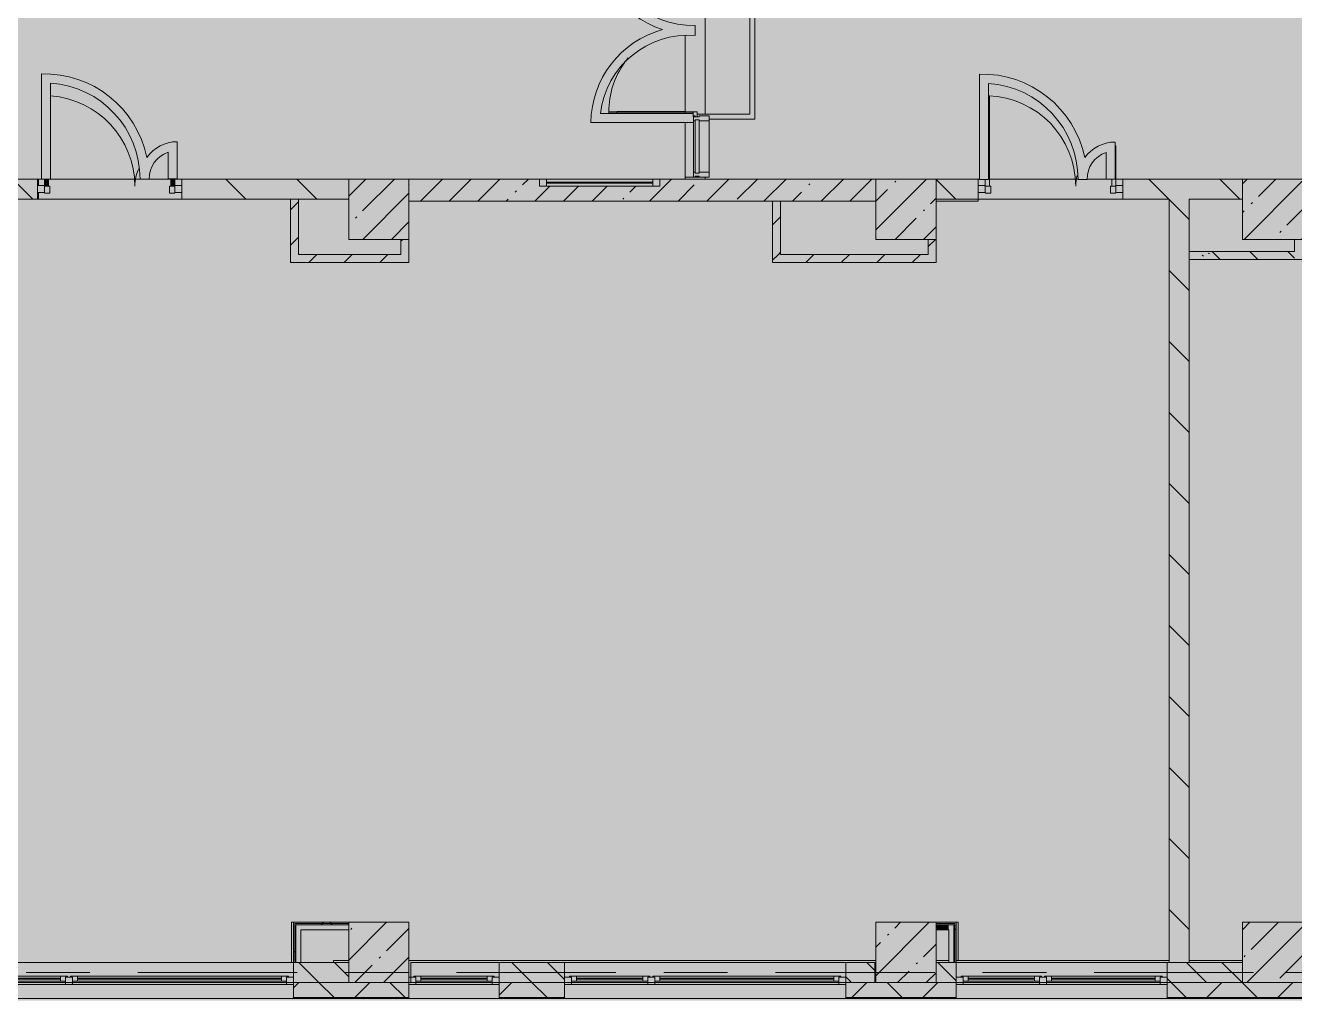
# Model space of a CAD drawing. Header units: millimetres. Extents: x -3129 to 197107, y -8553 to 29000.
# Drawn here: x 83538 to 96177, y -280 to 9430 of the extents above; entities that cross this region are included whole.
import ezdxf

# ---------------------------------------------------------------- set-up
doc = ezdxf.new("R2010")
doc.units = ezdxf.units.MM
doc.linetypes.add('Осевая', pattern=[3175, 635, -476.25, 1587.5, -476.25])
doc.layers.add('A-DETL-GENF-6', color=7, linetype='Continuous', lineweight=9, true_color=0xc0c0c0, transparency=0.4)
for name, color, linetype, lineweight, true_color in [('A-DETL-GENF-7', 7, 'Continuous', 5, 0xe2e2e2), ('A-DETL-GENF-9', 7, 'Continuous', 5, 0xb7b7b7), ('A-DOOR-4', 7, 'Continuous', 5, 0xe2e2e2), ('A-DOOR-5', 7, 'Continuous', 5, 0xb7b7b7), ('A-FLOR-2', 7, 'Continuous', 5, 0xb7b7b7), ('A-GLAZ-2', 7, 'Continuous', 5, 0x737373), ('A-GLAZ-CURT-1', 7, 'Continuous', 5, 0x737373), ('A-GLAZ-CWMG-2', 7, 'Continuous', 5, 0x737373), ('A-WALL-7', 7, 'Continuous', 9, 0x737373), ('A-WALL-8', 7, 'Continuous', 5, 0x737373), ('I-WALL-4', 7, 'Continuous', 5, 0xe7e7e7), ('I-WALL-5', 7, 'Continuous', 9, 0xe7e7e7), ('I-WALL-7', 7, 'Continuous', 5, 0x737373), ('I-WALL-8', 7, 'Continuous', 5, 0x787878), ('S-COLS-1', 7, 'Continuous', 5, 0x737373)]:
    doc.layers.add(name, color=color, linetype=linetype, lineweight=lineweight, true_color=true_color)
for name, color, linetype, lineweight in [('A-WALL-6', 7, 'Continuous', 5), ('I-WALL-6', 7, 'Continuous', 5), ('S-COLS-2', 7, 'Continuous', 5), ('Оси', 7, 'Continuous', 9), ('Оси-2', 7, 'Осевая', 9)]:
    doc.layers.add(name, color=color, linetype=linetype, lineweight=lineweight)
pattern_1 = [(135, (70097.43, 0), (-353.553, -353.553), [])]
pattern_2 = [(45, (70097.43, 0), (-176.7767, 176.7767), [])]
pattern_3 = [(135, (70097.43, 0), (-176.7767, -176.7767), [])]
pattern_4 = [(45, (70097.43, 0), (-285.123, 285.123), []), (45, (70382.56, 0), (-285.123, 285.123), [504.031, -100.806, 16.764, -84.042])]
pattern_5 = [(45, (70097.4, 0), (-530.33, 530.33), []), (135, (70097.4, 0), (-530.33, -530.33), [])]

# ---------------------------------------------------------------- blocks, each defined once
blk = doc.blocks.new('BSC_Колонна _Прямоугольная - 600х600-V88-2_1_1_птичка')
at = {"layer": 'S-COLS-2'}
h = blk.add_hatch(dxfattribs=at)
h.set_pattern_fill('FP_111', color=256, style=0, pattern_type=2)
h.set_pattern_definition([(45, (-25860, -200), (-285.123, 285.123), []), (45, (-25574.88, -200), (-285.123, 285.123), [504.031, -100.806, 16.764, -84.042])])
h.paths.add_polyline_path([(-105, -300), (300, -300), (300, 300), (-300, 300), (-300, -300)])
at = {"layer": 'S-COLS-1'}
for p, q in [((300, 300), (-300, 300)), ((-300, 300), (-300, -300)), ((300, -300), (300, 300)), ((-300, -300), (300, -300))]:
    blk.add_line(p, q, dxfattribs=at)
blk = doc.blocks.new('BSC_Колонна _Прямоугольная - 600х600-V101-2_1_1_птичка')
at = {"layer": 'S-COLS-2'}
h = blk.add_hatch(dxfattribs=at)
h.set_pattern_fill('FP_128', color=256, style=0, pattern_type=2)
h.set_pattern_definition([(45, (-25860, -7600), (-285.123, 285.123), []), (45, (-25574.88, -7600), (-285.123, 285.123), [504.031, -100.806, 16.764, -84.042])])
h.paths.add_polyline_path([(-300, -300), (300, -300), (300, 300), (-300, 300), (-300, 150)])
at = {"layer": 'S-COLS-1'}
for p, q in [((300, 300), (-300, 300)), ((-300, 300), (-300, -300)), ((300, -300), (300, 300)), ((-300, -300), (300, -300))]:
    blk.add_line(p, q, dxfattribs=at)
blk = doc.blocks.new('120_Окно_СКБ_2Ст - 120_Окно_СКБ_2Ст 2800х2500_створка_-22445922-2_1_1_птичка')
at = {"layer": 'A-GLAZ-2'}
for p, q in [((-1400, -127), (-1400, -57)), ((-1400, -57), (-1330, -57)), ((1400, -57), (-1400, -57)), ((-1330, -57), (-1330, -127)), ((500, -87), (-1330, -87)), ((-1330, -87), (-1330, -127)), ((-1280, -137), (-1280, -87)), ((-1280, -107), (450, -107)), ((450, -117), (-1280, -117)), ((450, -137), (450, -87)), ((500, -127), (500, -57)), ((500, -57), (570, -57)), ((500, -127), (500, -87)), ((570, -57), (570, -127)), ((1330, -87), (570, -87)), ((570, -87), (570, -127)), ((620, -137), (620, -87)), ((620, -107), (1280, -107)), ((1280, -117), (620, -117)), ((1280, -137), (1280, -87)), ((1330, -127), (1330, -57)), ((1330, -57), (1400, -57)), ((1330, -127), (1330, -87)), ((1400, -57), (1400, -127)), ((-1330, -127), (-1400, -127)), ((-1400, -127), (-1350, -127)), ((-1330, -127), (-1350, -127)), ((-1350, -127), (-1350, -137)), ((-1350, -137), (520, -137)), ((520, -137), (-1350, -137)), ((570, -127), (500, -127)), ((520, -127), (500, -127)), ((520, -127), (550, -127)), ((520, -137), (520, -127)), ((570, -127), (550, -127)), ((550, -127), (550, -137)), ((550, -137), (1350, -137)), ((1350, -137), (550, -137)), ((1400, -127), (1330, -127)), ((1350, -127), (1330, -127)), ((1350, -127), (1400, -127)), ((1350, -137), (1350, -127))]:
    blk.add_line(p, q, dxfattribs=at)
blk = doc.blocks.new('120_Окно_СКБ_2Ст - 120_Окно_СКБ_2Ст 3100х2500 _мал_створка слева_ 2-22446355-2_1_1_птичка')
at = {"layer": 'A-GLAZ-2'}
for p, q in [((-1550, -127), (-1550, -57)), ((-1550, -57), (-1480, -57)), ((1550, -57), (-1550, -57)), ((-1480, -57), (-1480, -127)), ((650, -87), (-1480, -87)), ((-1480, -87), (-1480, -127)), ((-1430, -137), (-1430, -87)), ((-1430, -107), (600, -107)), ((600, -117), (-1430, -117)), ((600, -137), (600, -87)), ((650, -127), (650, -57)), ((650, -57), (720, -57)), ((650, -127), (650, -87)), ((720, -57), (720, -127)), ((1480, -87), (720, -87)), ((720, -87), (720, -127)), ((770, -137), (770, -87)), ((770, -107), (1430, -107)), ((1430, -117), (770, -117)), ((1430, -137), (1430, -87)), ((1480, -127), (1480, -57)), ((1480, -57), (1550, -57)), ((1480, -127), (1480, -87)), ((1550, -57), (1550, -127)), ((-1480, -127), (-1550, -127)), ((-1550, -127), (-1500, -127)), ((-1480, -127), (-1500, -127)), ((-1500, -127), (-1500, -137)), ((-1500, -137), (670, -137)), ((670, -137), (-1500, -137)), ((720, -127), (650, -127)), ((670, -127), (650, -127)), ((670, -127), (700, -127)), ((670, -137), (670, -127)), ((720, -127), (700, -127)), ((700, -127), (700, -137)), ((700, -137), (1500, -137)), ((1500, -137), (700, -137)), ((1550, -127), (1480, -127)), ((1500, -127), (1480, -127)), ((1500, -127), (1550, -127)), ((1500, -137), (1500, -127))]:
    blk.add_line(p, q, dxfattribs=at)
blk = doc.blocks.new('120_Окно_СКБ_1Ст - 120_Окно_СКБ_1Ст 900х2500_h_-V131-2_1_1_птичка')
at = {"layer": 'A-GLAZ-2'}
for p, q in [((-450, -127), (-450, -57)), ((-450, -57), (-380, -57)), ((450, -57), (-450, -57)), ((-380, -57), (-380, -127)), ((380, -87), (-380, -87)), ((-380, -87), (-380, -127)), ((-330, -137), (-330, -87)), ((-330, -107), (330, -107)), ((330, -117), (-330, -117)), ((330, -137), (330, -87)), ((380, -127), (380, -57)), ((380, -57), (450, -57)), ((380, -127), (380, -87)), ((450, -57), (450, -127)), ((-380, -127), (-450, -127)), ((-450, -127), (-400, -127)), ((-380, -127), (-400, -127)), ((-400, -127), (-400, -137)), ((-400, -137), (400, -137)), ((400, -137), (-400, -137)), ((450, -127), (380, -127)), ((400, -127), (380, -127)), ((400, -127), (450, -127)), ((400, -137), (400, -127))]:
    blk.add_line(p, q, dxfattribs=at)
blk = doc.blocks.new('120_Окно_СКБ_2Ст - 120_Окно_СКБ_2Ст 2100х2400 _мал створка справа_-22446225-2_1_1_птичка')
at = {"layer": 'A-GLAZ-2'}
for p, q in [((-1050, -127), (-1050, -57)), ((-1050, -57), (-980, -57)), ((1050, -57), (-1050, -57)), ((-980, -57), (-980, -127)), ((150, -87), (-980, -87)), ((-980, -87), (-980, -127)), ((-930, -137), (-930, -87)), ((-930, -107), (100, -107)), ((100, -117), (-930, -117)), ((100, -137), (100, -87)), ((150, -127), (150, -57)), ((150, -57), (220, -57)), ((150, -127), (150, -87)), ((220, -57), (220, -127)), ((980, -87), (220, -87)), ((220, -87), (220, -127)), ((270, -137), (270, -87)), ((270, -107), (930, -107)), ((930, -117), (270, -117)), ((930, -137), (930, -87)), ((980, -127), (980, -57)), ((980, -57), (1050, -57)), ((980, -127), (980, -87)), ((1050, -57), (1050, -127)), ((-980, -127), (-1050, -127)), ((-1050, -127), (-1000, -127)), ((-980, -127), (-1000, -127)), ((-1000, -127), (-1000, -137)), ((-1000, -137), (170, -137)), ((170, -137), (-1000, -137)), ((220, -127), (150, -127)), ((170, -127), (150, -127)), ((170, -127), (200, -127)), ((170, -137), (170, -127)), ((220, -127), (200, -127)), ((200, -127), (200, -137)), ((200, -137), (1000, -137)), ((1000, -137), (200, -137)), ((1050, -127), (980, -127)), ((1000, -127), (980, -127)), ((1000, -127), (1050, -127)), ((1000, -137), (1000, -127))]:
    blk.add_line(p, q, dxfattribs=at)
blk = doc.blocks.new('BSC_Колонна _Прямоугольная - 600х600-V194-2_1_1_птичка')
at = {"layer": 'S-COLS-2'}
h = blk.add_hatch(dxfattribs=at)
h.set_pattern_fill('FP_208', color=256, style=0, pattern_type=2)
h.set_pattern_definition([(45, (-22210, -7600), (-285.123, 285.123), []), (45, (-21924.88, -7600), (-285.123, 285.123), [504.031, -100.806, 16.764, -84.042])])
h.paths.add_polyline_path([(-300, -300), (300, -300), (300, 300), (-300, 300)])
at = {"layer": 'S-COLS-1'}
for p, q in [((300, 300), (-300, 300)), ((-300, 300), (-300, -300)), ((300, -300), (300, 300)), ((-300, -300), (300, -300))]:
    blk.add_line(p, q, dxfattribs=at)
blk = doc.blocks.new('BSC_Колонна _Прямоугольная - 600х600-V195-2_1_1_птичка')
at = {"layer": 'S-COLS-2'}
h = blk.add_hatch(dxfattribs=at)
h.set_pattern_fill('FP_209', color=256, style=0, pattern_type=2)
h.set_pattern_definition([(45, (-22210, -200), (-285.123, 285.123), []), (45, (-21924.88, -200), (-285.123, 285.123), [504.031, -100.806, 16.764, -84.042])])
h.paths.add_polyline_path([(-165, -300), (300, -300), (300, 300), (-300, 300), (-300, -300)])
at = {"layer": 'S-COLS-1'}
for p, q in [((300, 300), (-300, 300)), ((-300, 300), (-300, -300)), ((300, -300), (300, 300)), ((-300, -300), (300, -300))]:
    blk.add_line(p, q, dxfattribs=at)
blk = doc.blocks.new('BSC_Колонна _Прямоугольная - 600х600-V206-2_1_1_птичка')
at = {"layer": 'S-COLS-2'}
h = blk.add_hatch(dxfattribs=at)
h.set_pattern_fill('FP_219', color=256, style=0, pattern_type=2)
h.set_pattern_definition([(45, (-16960, -7600), (-285.123, 285.123), []), (45, (-16674.88, -7600), (-285.123, 285.123), [504.031, -100.806, 16.764, -84.042])])
h.paths.add_polyline_path([(-300, -300), (300, -300), (300, 300), (-300, 300), (-300, 150)])
at = {"layer": 'S-COLS-1'}
for p, q in [((300, 300), (-300, 300)), ((-300, 300), (-300, -300)), ((300, -300), (300, 300)), ((-300, -300), (300, -300))]:
    blk.add_line(p, q, dxfattribs=at)
blk = doc.blocks.new('Прямоугольный импост - 50 x 70 мм-31927764-2_1_1_птичка')
at = {"layer": 'A-GLAZ-CWMG-2'}
for p, q in [((-70, 35), (0, 35)), ((-70, -35), (-70, 35)), ((0, 35), (0, -35)), ((0, -35), (-70, -35))]:
    blk.add_line(p, q, dxfattribs=at)
blk = doc.blocks.new('Дверь_Витражная_остекление_ - ДВН_ДАО_Главный вход_1200 в свету Д-22 _п_-31928779-2_1_1_птичка')
at = {"layer": 'A-DOOR-4'}
for points in [[(-610, 30), (-610, 100), (-650, 100), (-650, 30)], [(650, 30), (650, 103), (610, 103), (610, 30)]]:
    blk.add_hatch(color=256, dxfattribs=at).paths.add_polyline_path(points)
at = {"layer": 'A-DETL-GENF-9'}
for p, q in [((-650, 100), (-650, 35)), ((-650, 30), (-610, 30)), ((-595, 30), (-650, 30)), ((-610, 30), (-610, 100)), ((-595, -40), (-595, 30)), ((595, -40), (595, 30)), ((595, 30), (650, 30)), ((610, 103), (610, 30)), ((610, 30), (650, 30)), ((650, 35), (650, 103)), ((-650, -40), (-595, -40)), ((650, -40), (595, -40))]:
    blk.add_line(p, q, dxfattribs=at)
at = {"layer": 'A-DOOR-5'}
for p, q in [((-650, 100), (-650, 35)), ((650, 103), (650, 35))]:
    blk.add_line(p, q, dxfattribs=at)
for centre, radius, start, end in [((-650, 30), 900, 360, 86.0972), ((650, 30), 400, 153.3442, 180)]:
    blk.add_arc(centre, radius, start, end, dxfattribs=at)
blk = doc.blocks.new('Прямоугольный импост - 50 x 70 мм-31701779-2_1_1_птичка')
at = {"layer": 'A-GLAZ-CWMG-2'}
for p, q in [((0, 35), (-70, 35)), ((-70, 35), (-70, -35)), ((0, -35), (0, 35)), ((-70, -35), (0, -35))]:
    blk.add_line(p, q, dxfattribs=at)
blk = doc.blocks.new('Дверь_Витражная_остекление_ - ДВН_ДАО_Главный вход_1200 в свету Д-22 _п_-V234-2_1_1_птичка')
at = {"layer": 'A-DOOR-4'}
for points in [[(-619, 30), (-610, 30), (-610, 930), (-619, 930), (-619, 97), (-650, 97), (-650, 30)], [(642, 30), (650, 35), (650, 430), (642, 430), (642, 100), (610, 100), (610, 30)]]:
    blk.add_hatch(color=256, dxfattribs=at).paths.add_polyline_path(points)
at = {"layer": 'A-DETL-GENF-9'}
for p, q in [((-610, 930), (-619, 930)), ((-610, 30), (-610, 930)), ((650, 430), (642, 430)), ((650, 35), (650, 430)), ((-650, 97), (-650, 35)), ((-650, 30), (-610, 30)), ((-595, 30), (-650, 30)), ((-595, -40), (-595, 30)), ((595, -40), (595, 30)), ((595, 30), (650, 30)), ((610, 100), (610, 30)), ((610, 30), (650, 30)), ((-650, -40), (-595, -40)), ((650, -40), (595, -40))]:
    blk.add_line(p, q, dxfattribs=at)
at = {"layer": 'A-DOOR-5'}
for p, q in [((650, 430), (650, 35)), ((-650, 97), (-650, 35))]:
    blk.add_line(p, q, dxfattribs=at)
for centre, radius, start, end in [((-650, 30), 900, 360, 87.9985), ((650, 30), 400, 90, 91.1759), ((650, 30), 400, 164.4599, 180)]:
    blk.add_arc(centre, radius, start, end, dxfattribs=at)
blk = doc.blocks.new('Прямоугольный импост - Импост структурный с накладкой - 160мм Темный-30756008-2_1_1_птичка')
at = {"layer": 'A-GLAZ-CWMG-2'}
for p, q in [((-50, 0), (-50, 17)), ((-50, 17), (0, 17)), ((-40, 0), (-50, 0)), ((-40, -40), (-40, 0)), ((0, 0), (-10, 0)), ((-10, 0), (-10, -40)), ((0, 17), (0, 0)), ((-50, -140), (-50, -40)), ((-50, -40), (-40, -40)), ((-10, -40), (0, -40)), ((0, -40), (0, -140)), ((0, -140), (-50, -140))]:
    blk.add_line(p, q, dxfattribs=at)
blk = doc.blocks.new('Системная панель - Стекло - 40мм-32387061-2_1_1_птичка')
at = {"layer": 'A-GLAZ-CURT-1'}
for p, q in [((265, 40), (-265, 40)), ((-265, 40), (-265, 0)), ((-265, 0), (265, 0)), ((265, 0), (265, 40))]:
    blk.add_line(p, q, dxfattribs=at)
blk = doc.blocks.new('Прямоугольный импост - Импост структурный с накладкой - 160мм Темный-32387059-2_1_1_птичка')
at = {"layer": 'A-GLAZ-CWMG-2'}
for p, q in [((20093, 7970), (20093, 8480)), ((20250, 7970), (20250, 8480))]:
    blk.add_line(p, q, dxfattribs=at)
blk = doc.blocks.new('Прямоугольный импост - Импост структурный с накладкой - 160мм Темный-30755591-2_1_1_птичка')
at = {"layer": 'A-GLAZ-CWMG-2'}
for p, q in [((-25, 0), (-25, 17)), ((-25, 17), (25, 17)), ((-15, 0), (-25, 0)), ((-15, -40), (-15, 0)), ((25, 0), (15, 0)), ((15, 0), (15, -40)), ((25, 17), (25, 0)), ((-25, -140), (-25, -40)), ((-25, -40), (-15, -40)), ((15, -40), (25, -40)), ((25, -40), (25, -140)), ((25, -140), (-25, -140))]:
    blk.add_line(p, q, dxfattribs=at)
blk = doc.blocks.new('Дверь_Витражная_остекление_ - ВВ-16 остекление-32390142-2_1_1_птичка')
at = {"layer": 'A-DETL-GENF-7'}
for points in [[(-788, -56), (-788, -20), (-833, -20), (-833, -845), (-788, -845)], [(850, -860), (850, -20), (837, -20), (837, -860)]]:
    blk.add_hatch(color=256, dxfattribs=at).paths.add_polyline_path(points)
at = {"layer": 'A-DETL-GENF-9'}
for p, q in [((-788, -20), (-833, -20)), ((-833, -845), (-833, -20)), ((-788, -20), (-833, -20)), ((-833, -20), (-833, -845)), ((-833, -100), (-788, -100)), ((-823, -765), (-823, -100)), ((-788, -845), (-788, -20)), ((-788, -845), (-788, -20)), ((-779, -765), (-779, -100)), ((829, -780), (829, -100)), ((837, -860), (837, -20)), ((837, -20), (837, -860)), ((850, -100), (837, -100)), ((-833, -765), (-788, -765)), ((-833, -845), (-788, -845)), ((-833, -845), (-788, -845)), ((850, -780), (837, -780)), ((850, -860), (837, -860)), ((837, -860), (850, -860))]:
    blk.add_line(p, q, dxfattribs=at)
at = {"layer": 'A-DOOR-5'}
for p, q in [((-883, 20), (-833, 20)), ((-883, -20), (-883, 20)), ((-833, 20), (-833, -20)), ((833, 20), (883, 20)), ((833, -20), (833, 20)), ((883, 20), (883, -20)), ((-833, -20), (-883, -20)), ((-833, -845), (-833, -20)), ((833, -860), (833, -20)), ((883, -20), (833, -20))]:
    blk.add_line(p, q, dxfattribs=at)
for centre, radius, start, end in [((-833, -20), 825, 329.8094, 332.2043), ((-833, -20), 825, 270, 322.6078), ((833, -20), 840, 230.3386, 232.9926), ((833, -20), 840, 234.0758, 270)]:
    blk.add_arc(centre, radius, start, end, dxfattribs=at)
blk = doc.blocks.new('120_Окно_СКБ_1Ст - 120_Окно_СКБ_1Ст 400х1200 EI30-V252-2_1_1_птичка')
at = {"layer": 'A-GLAZ-2'}
for p, q in [((-600, 40), (-600, 110)), ((-600, 110), (-530, 110)), ((600, 110), (-600, 110)), ((-530, 40), (-600, 40)), ((-600, 40), (600, 40)), ((-530, 110), (-530, 40)), ((530, 80), (-530, 80)), ((530, 70), (-530, 70)), ((530, 40), (530, 110)), ((530, 110), (600, 110)), ((600, 40), (530, 40)), ((600, 110), (600, 40))]:
    blk.add_line(p, q, dxfattribs=at)

msp = doc.modelspace()

# ---------------------------------------------------------------- hatches: boundary and pattern name
at = {"layer": 'A-DETL-GENF-6'}
msp.add_hatch(color=256, dxfattribs=at).paths.add_polyline_path([(103272.5, -280), (108857.4, -280), (108857.4, 23777.7), (103957.4, 23777.7), (103957.4, 27350), (73949.4, 27350), (73949.4, 15358), (69829.4, 15358), (69829.4, -280), (102344.9, -280)])
at = {"layer": 'A-WALL-6'}
h = msp.add_hatch(dxfattribs=at)
h.set_pattern_fill('FP_134', color=256, style=0, pattern_type=2)
h.set_pattern_definition(pattern_3)
h.paths.add_polyline_path([(86577.1, -100), (86757.4, -100), (86757.4, 100), (86207.4, 100), (86207.4, -100)])
h.paths.add_polyline_path([(83107.4, -100), (83107.4, 100), (82857.4, 100), (82857.4, -100), (82867, -100)])
h = msp.add_hatch(dxfattribs=at)
h.set_pattern_fill('FP_134', color=256, style=0, pattern_type=2)
h.set_pattern_definition(pattern_3)
h.paths.add_polyline_path([(91707.4, -100), (91997.4, -100), (91997.4, 100), (91707.4, 100)])
h.paths.add_polyline_path([(88907.4, -100), (88907.4, 100), (88257.4, 100), (88257.4, -100), (88432.1, -100)])
h = msp.add_hatch(dxfattribs=at)
h.set_pattern_fill('FP_134', color=256, style=0, pattern_type=2)
h.set_pattern_definition(pattern_3)
h.paths.add_polyline_path([(94907.4, -100), (95657.4, -100), (95657.4, 100), (94907.4, 100)])
h.paths.add_polyline_path([(92607.4, -100), (92807.4, -100), (92807.4, 100), (92607.4, 100)])
h = msp.add_hatch(dxfattribs=at)
h.set_pattern_fill('FP_124', color=256, style=0, pattern_type=2)
h.set_pattern_definition([(45, (70097.43, 0), (-353.5534, 353.5534), []), (135, (70097.43, 0), (-353.5534, -353.5534), [])])
h.paths.add_polyline_path([(105987.4, -250), (105987.4, -100), (104867.4, -100), (104867.4, -250), (105591.3, -250)])
h.paths.add_polyline_path([(108857.4, -250), (108857.4, -100), (108087.4, -100), (108087.4, -250), (108851.3, -250)])
h.paths.add_polyline_path([(100953.7, -250), (101007.4, -250), (101007.4, -100), (99307.2, -100), (99307.2, -250), (100489.9, -250)])
h.paths.add_polyline_path([(103107.4, -250), (103967.4, -250), (103967.4, -100), (103107.4, -100)])
h.paths.add_polyline_path([(96316.1, -250), (96507.2, -250), (96507.2, -100), (94907.4, -100), (94907.4, -250), (95852.3, -250)])
h.paths.add_polyline_path([(88907.4, -250), (88907.4, -100), (88257.4, -100), (88257.4, -250), (88432.1, -250)])
h.paths.add_polyline_path([(91707.4, -250), (92807.4, -250), (92807.4, -100), (91707.4, -100)])
h.paths.add_polyline_path([(87040.9, -250), (87357.4, -250), (87357.4, -100), (86207.4, -100), (86207.4, -250), (86577.1, -250)])
h.paths.add_polyline_path([(82867, -250), (83107.4, -250), (83107.4, -100), (81757.4, -100), (81757.4, -250), (81939.5, -250)])
h.paths.add_polyline_path([(78229.4, -250), (78657.4, -250), (78657.4, -100), (74727.4, -100), (74727.4, -250), (77301.9, -250)])
h.paths.add_polyline_path([(73827.4, -250), (73827.4, -100), (69837.4, -100), (69837.4, -250), (73591.8, -250)])
at = {"layer": 'I-WALL-4'}
for points in [[(86757.4, 425), (86757.4, 475), (86282.4, 475), (86282.4, 425), (86577.1, 425)], [(92732.4, 425), (92732.4, 475), (92607.4, 475), (92607.4, 425)], [(92732.4, 100), (92782.4, 100), (92782.4, 475), (92732.4, 475), (92732.4, 230.5)]]:
    msp.add_hatch(color=256, dxfattribs=at).paths.add_polyline_path(points)
at = {"layer": 'I-WALL-5'}
msp.add_hatch(color=256, dxfattribs=at).paths.add_polyline_path([(86232.4, 100), (86282.4, 100), (86282.4, 475), (86232.4, 475), (86232.4, 230.5)])
at = {"layer": 'I-WALL-6'}
h = msp.add_hatch(dxfattribs=at)
h.set_pattern_fill('FP_135', color=256, style=0, pattern_type=2)
h.set_pattern_definition(pattern_1)
h.paths.add_polyline_path([(80084.5, 7700), (82257.4, 7700), (82257.4, 7900), (81557.4, 7900), (81557.4, 7830), (80757.4, 7830), (80757.4, 7900), (78357.4, 7900), (78357.4, 7700), (79156.9, 7700)])
h.paths.add_polyline_path([(82867, 7700), (83657.3, 7700), (83657.3, 7900), (82857.4, 7900), (82857.4, 7700)])
h.paths.add_polyline_path([(76627.4, 7700), (77757.4, 7700), (77757.4, 7900), (76627.4, 7900), (76627.4, 7750.3)])
h.paths.add_polyline_path([(86757.4, 7700), (86757.4, 7900), (85097.3, 7900), (85097.3, 7700), (86257.4, 7700)])
h.paths.add_polyline_path([(73827.4, 7700), (74127.4, 7700), (74127.4, 7900), (73827.4, 7900), (73827.4, 7750.3)])
h = msp.add_hatch(dxfattribs=at)
h.set_pattern_fill('FP_132', color=256, style=0, pattern_type=2)
h.set_pattern_definition(pattern_4)
h.paths.add_polyline_path([(92007.4, 7680), (92007.4, 7900), (89857.4, 7900), (89857.4, 7830), (88657.4, 7830), (88657.4, 7900), (87357.4, 7900), (87357.4, 7680), (91214.7, 7680)])
h = msp.add_hatch(dxfattribs=at)
h.set_pattern_fill('FP_135', color=256, style=0, pattern_type=2)
h.set_pattern_definition(pattern_1)
h.paths.add_polyline_path([(94924.8, 7700), (95657.4, 7700), (95657.4, 7900), (94467.4, 7900), (94467.4, 7700)])
h.paths.add_polyline_path([(92607.4, 7700), (93027.4, 7700), (93027.4, 7900), (92607.4, 7900)])
h = msp.add_hatch(dxfattribs=at)
h.set_pattern_fill('FP_136', color=256, style=0, pattern_type=2)
h.set_pattern_definition(pattern_2)
h.paths.add_polyline_path([(86257.4, 7070), (86257.4, 7700), (86177.4, 7700), (86177.4, 7070)])
h = msp.add_hatch(dxfattribs=at)
h.set_pattern_fill('FP_136', color=256, style=0, pattern_type=2)
h.set_pattern_definition(pattern_2)
h.paths.add_polyline_path([(91057.4, 7150), (91057.4, 7680), (90977.4, 7680), (90977.4, 7150)])
h = msp.add_hatch(dxfattribs=at)
h.set_pattern_fill('FP_135', color=256, style=0, pattern_type=2)
h.set_pattern_definition(pattern_1)
h.paths.add_polyline_path([(95127.4, 100), (95127.4, 7700), (94927.4, 7700), (94927.4, 100)])
h = msp.add_hatch(dxfattribs=at)
h.set_pattern_fill('FP_136', color=256, style=0, pattern_type=2)
h.set_pattern_definition(pattern_2)
h.paths.add_polyline_path([(87357.4, 7150), (87357.4, 7300), (87277.4, 7300), (87277.4, 7150)])
h = msp.add_hatch(dxfattribs=at)
h.set_pattern_fill('FP_136', color=256, style=0, pattern_type=2)
h.set_pattern_definition(pattern_2)
h.paths.add_polyline_path([(92607.4, 7070), (92607.4, 7300), (92527.4, 7300), (92527.4, 7070)])
h = msp.add_hatch(dxfattribs=at)
h.set_pattern_fill('FP_136', color=256, style=0, pattern_type=2)
h.set_pattern_definition(pattern_2)
h.paths.add_polyline_path([(86257.4, 7070), (87357.4, 7070), (87357.4, 7150), (86257.4, 7150)])
h = msp.add_hatch(dxfattribs=at)
h.set_pattern_fill('FP_136', color=256, style=0, pattern_type=2)
h.set_pattern_definition(pattern_2)
h.paths.add_polyline_path([(90977.4, 7070), (92527.4, 7070), (92527.4, 7150), (90977.4, 7150)])
h = msp.add_hatch(dxfattribs=at)
h.set_pattern_fill('FP_228', color=256, style=0, pattern_type=2)
h.set_pattern_definition(pattern_5)
h.paths.add_polyline_path([(86207.4, 100), (86219.9, 100), (86219.9, 500), (86207.4, 500), (86207.4, 230.5)])
h = msp.add_hatch(dxfattribs=at)
h.set_pattern_fill('FP_228', color=256, style=0, pattern_type=2)
h.set_pattern_definition(pattern_5)
h.paths.add_polyline_path([(86219.9, 487.5), (86757.4, 487.5), (86757.4, 500), (86219.9, 500)])
h = msp.add_hatch(dxfattribs=at)
h.set_pattern_fill('FP_228', color=256, style=0, pattern_type=2)
h.set_pattern_definition(pattern_5)
h.paths.add_polyline_path([(86219.9, 100), (86232.4, 100), (86232.4, 487.5), (86219.9, 487.5), (86219.9, 230.5)])
h = msp.add_hatch(dxfattribs=at)
h.set_pattern_fill('FP_228', color=256, style=0, pattern_type=2)
h.set_pattern_definition(pattern_5)
h.paths.add_polyline_path([(86757.4, 475), (86757.4, 487.5), (86232.4, 487.5), (86232.4, 475), (86577.1, 475)])
h = msp.add_hatch(dxfattribs=at)
h.set_pattern_fill('FP_228', color=256, style=0, pattern_type=2)
h.set_pattern_definition(pattern_5)
h.paths.add_polyline_path([(92782.4, 100), (92794.9, 100), (92794.9, 487.5), (92782.4, 487.5), (92782.4, 230.5)])
h = msp.add_hatch(dxfattribs=at)
h.set_pattern_fill('FP_228', color=256, style=0, pattern_type=2)
h.set_pattern_definition(pattern_5)
h.paths.add_polyline_path([(92794.9, 100), (92807.4, 100), (92807.4, 500), (92794.9, 500), (92794.9, 230.5)])
at = {"layer": 'I-WALL-8'}
h = msp.add_hatch(dxfattribs=at)
h.set_pattern_fill('FP_143', color=256, style=0, pattern_type=2)
h.set_pattern_definition([(135, (70097.43, 0), (-377.171, -377.171), [533.4, -88.9, 17.78, -88.9]), (135, (70097.43, 376.94), (-377.171, -377.171), []), (50, (70097.43, 0), (637.645, -55.787), [66.675, -733.425]), (355, (70097.4, 0), (-123.35, 668.7), [53.34, -586.74]), (100.451, (70150.6, -4.65), (514.299, 612.908), [56.665, -623.315]), (46.184, (70097.4, 177.8), (948.776, -147.15), [100.012, -1100.137]), (96.636, (70176.5, 165.5), (830.91, 865.997), [84.998, -934.973]), (351.184, (70097.4, 177.8), (830.918, 865.988), [80.01, -880.11]), (21, (70186.33, 133.35), (530.651, -357.928), [66.675, -733.425]), (326, (70186.3, 133.35), (216.308, 644.658), [53.34, -586.74]), (71.451, (70230.55, 103.5), (746.96, 286.724), [56.665, -623.315]), (37.5, (70097.43, 0), (10.8105, 295.9426), [16.764, -562.864, 16.764, -578.866, -588.962]), (37.5, (70097.43, 0), (10.8105, 295.9426), [-1175.258, 16.764, -572.198]), (7.5, (70097.43, 0), (233.869, 350.6318), [16.764, -322.834, 16.764, -549.529, -224.472]), (7.5, (70097.43, 0), (233.869, 350.6318), [-905.891, 16.764, -207.708]), (327.5, (69899.19, 0), (474.5678, -20.0513), [16.764, -205.486, 16.764, -676.656, -920.115]), (327.5, (69899.19, 0), (474.5678, -20.0513), [-915.67, 16.764, -903.351]), (317.5, (69810.3, 0), (518.452, 88.9934), [16.764, -272.161, 16.764, -443.738, -653.415]), (317.5, (69810.3, 0), (518.452, 88.9934), [-749.427, 16.764, -636.651])])
h.paths.add_polyline_path([(96177.4, 7100), (96177.4, 7180), (95127.4, 7180), (95127.4, 7100), (95852.3, 7100)])
at = {"layer": 'S-COLS-2'}
h = msp.add_hatch(dxfattribs=at)
h.set_pattern_fill('FP_132', color=256, style=0, pattern_type=2)
h.set_pattern_definition(pattern_4)
h.paths.add_polyline_path([(86757.4, -100), (87357.4, -100), (87357.4, 500), (86757.4, 500), (86757.4, 230.5)])

# ---------------------------------------------------------------- linework, layer by layer
at = {"layer": 'A-FLOR-2'}
for p, q in [((90752.4, 10278.9), (90752.4, 8547.4)), ((90802.4, 8497.4), (90802.4, 10328.9)), ((90207.4, 9329.4), (90207.4, 9428.1)), ((83697.6, 8947.6), (83697.6, 7900)), ((83787.6, 7900), (83787.6, 8855.9)), ((93038.4, 8944.6), (93038.4, 7897)), ((93128.4, 7897), (93128.4, 8852.9)), ((90187.4, 8553), (89264.7, 8553)), ((90752.4, 8547.4), (90227.4, 8547.4)), ((90347.4, 8497.4), (90802.4, 8497.4)), ((89169.1, 8463), (90190.4, 8463)), ((85048.7, 7903), (85048.7, 8272)), ((94389.4, 7900), (94389.4, 8269)), ((84958.7, 8167.1), (84958.7, 7903)), ((94299.4, 8164.1), (94299.4, 7900)), ((83657.3, 7900), (85097.3, 7900)), ((83666.7, 7900), (83666.7, 7835)), ((84958.7, 7903), (85048.7, 7903)), ((93038.6, 7900), (93027.4, 7900)), ((93038.4, 7897), (93128.4, 7897)), ((94020.4, 7897), (94110.4, 7897)), ((94467.4, 7900), (94110.7, 7900)), ((83666.7, 7765), (83666.7, 7700)), ((93027.4, 7679), (92607.4, 7679)), ((93027.4, 7700), (93027.4, 7679)), ((86187.4, 100), (86187.4, 500)), ((86187.4, 500), (86207.4, 500)), ((92807.4, 500), (92827.4, 500)), ((92827.4, 500), (92827.4, 120))]:
    msp.add_line(p, q, dxfattribs=at)
for centre, radius, start, end in [((90193.4, 10338), 1000, 178.56746, 251.86052), ((90193.4, 10338), 910, 184.09604, 270.88287), ((90138, 8453.1), 969, 105.31636, 179.41553), ((90138, 8453.1), 879, 85.47205, 173.47514), ((83724.7, 7903), 1045, 11.78406, 91.48467), ((83724.7, 7903), 955, 359.82001, 86.22206), ((93065.4, 7900), 1045, 11.78406, 91.48467), ((93065.4, 7900), 955, 359.82001, 86.22206), ((85048.7, 7903), 369, 90, 144.66492), ((94389.4, 7900), 369, 90, 144.66492), ((85048.7, 7903), 279, 108.81906, 180.6161), ((94389.4, 7900), 279, 108.81906, 180.6161)]:
    msp.add_arc(centre, radius, start, end, dxfattribs=at)
at = {"layer": 'A-WALL-7'}
for p, q in [((90107.4, 7900), (90307.4, 7900)), ((86257.4, 7700), (86177.4, 7700)), ((91057.4, 7680), (90977.4, 7680)), ((95127.4, 7180), (95127.4, 7100)), ((86219.9, 100), (86219.9, 487.5)), ((86757.4, 487.5), (86219.9, 487.5)), ((86232.4, 100), (86232.4, 475)), ((86757.4, 475), (86232.4, 475)), ((92794.9, 487.5), (92607.4, 487.5)), ((92782.4, 475), (92607.4, 475)), ((92782.4, 100), (92782.4, 475)), ((92794.9, 100), (92794.9, 487.5)), ((94927.4, 100), (95127.4, 100)), ((86207.4, -100), (86757.4, -100)), ((88257.4, -100), (88907.4, -100)), ((91707.4, -100), (91997.4, -100)), ((92607.4, -100), (92807.4, -100)), ((94907.4, -100), (95657.4, -100)), ((86207.4, -250), (87357.4, -250)), ((88257.4, -250), (88907.4, -250)), ((91707.4, -250), (92807.4, -250)), ((94907.4, -250), (96507.2, -250)), ((86207.4, -253), (87357.4, -253)), ((88257.4, -253), (88907.4, -253)), ((91707.4, -253), (92807.4, -253)), ((94907.4, -253), (96507.2, -253))]:
    msp.add_line(p, q, dxfattribs=at)
at = {"layer": 'A-WALL-8'}
for p, q in [((82857.4, 100), (86757.4, 100)), ((86207.4, 100), (86207.4, -258)), ((86757.4, -100), (86757.4, 100)), ((87377.4, 100), (87377.4, -100)), ((87377.4, 100), (91997.4, 100)), ((88257.4, 100), (88257.4, -258)), ((88907.4, -258), (88907.4, 100)), ((91707.4, 100), (91707.4, -258)), ((91997.4, -100), (91997.4, 100)), ((92607.4, 100), (94927.4, 100)), ((92807.4, -258), (92807.4, 100)), ((94907.4, 100), (94907.4, -258)), ((95657.4, 100), (95127.4, 100)), ((82257.4, -100), (87357.4, -100)), ((87357.4, -258), (87357.4, -100)), ((88907.4, -100), (92007.4, -100)), ((69835.2, -258), (88257.4, -258)), ((91707.4, -258), (88257.4, -258)), ((108853, -258), (91707.4, -258))]:
    msp.add_line(p, q, dxfattribs=at)
at = {"layer": 'I-WALL-7'}
for p, q in [((90307.4, 10275.4), (90307.4, 8547.4)), ((90107.4, 8553), (90107.4, 9331.4)), ((90107.4, 7900), (90107.4, 8463)), ((83657.3, 7900), (82857.4, 7900)), ((83657.3, 7700), (83657.3, 7900)), ((86757.4, 7900), (85097.3, 7900)), ((85097.3, 7900), (85097.3, 7700)), ((88657.4, 7900), (87357.4, 7900)), ((90107.4, 7900), (89857.4, 7900)), ((90307.4, 7920), (90107.4, 7920)), ((90307.4, 7900), (90307.4, 7920)), ((92007.4, 7900), (90307.4, 7900)), ((93027.4, 7900), (92607.4, 7900)), ((93027.4, 7700), (93027.4, 7900)), ((93128.4, 7900), (94020.3, 7900)), ((95657.4, 7900), (94467.4, 7900)), ((94467.4, 7900), (94467.4, 7700)), ((86177.4, 7700), (82857.4, 7700)), ((86177.4, 7700), (86177.4, 7070)), ((86257.4, 7700), (86757.4, 7700)), ((86257.4, 7150), (86257.4, 7700)), ((87357.4, 7680), (90977.4, 7680)), ((90977.4, 7680), (90977.4, 7070)), ((91057.4, 7150), (91057.4, 7680)), ((91057.4, 7680), (92007.4, 7680)), ((94927.4, 7700), (92607.4, 7700)), ((94927.4, 7700), (94927.4, 100)), ((95127.4, 7180), (95127.4, 7700)), ((95127.4, 7700), (95657.4, 7700)), ((87277.4, 7300), (87277.4, 7150)), ((87357.4, 7070), (87357.4, 7300)), ((92527.4, 7300), (92527.4, 7150)), ((92607.4, 7070), (92607.4, 7300)), ((96177.4, 7300), (96177.4, 7180)), ((87277.4, 7150), (86257.4, 7150)), ((92527.4, 7150), (91057.4, 7150)), ((96177.4, 7180), (95127.4, 7180)), ((95127.4, 100), (95127.4, 7100)), ((95127.4, 7100), (96257.4, 7100)), ((86177.4, 7070), (87357.4, 7070)), ((90977.4, 7070), (92607.4, 7070)), ((86207.4, 500), (86207.4, 100)), ((86757.4, 500), (86207.4, 500)), ((86282.4, 100), (86282.4, 425)), ((86282.4, 425), (86757.4, 425)), ((86757.4, 425), (86757.4, 500)), ((92807.4, 500), (92607.4, 500)), ((92607.4, 425), (92732.4, 425)), ((92732.4, 425), (92732.4, 100)), ((92807.4, 100), (92807.4, 500)), ((86607.4, 120), (86757.4, 120)), ((86607.4, 120), (86607.4, 100)), ((87357.4, 120), (92007.4, 120)), ((92607.4, 120), (92732.4, 120)), ((92806.8, 120), (94924.8, 120)), ((95127.4, 120), (95657.4, 120)), ((88257.4, -100), (87357.4, -100)), ((94907.4, -100), (92807.4, -100))]:
    msp.add_line(p, q, dxfattribs=at)
at = {"layer": 'S-COLS-1'}
for p, q in [((87357.4, 500), (86757.4, 500)), ((86757.4, 500), (86757.4, -100)), ((87357.4, -100), (87357.4, 500)), ((86757.4, -100), (87357.4, -100))]:
    msp.add_line(p, q, dxfattribs=at)
at = {"layer": 'Оси'}
msp.add_line((96087.4, 0), (108587.4, 0), dxfattribs=at)
at = {"layer": 'Оси-2'}
msp.add_line((80369.9, 0), (96087.4, 0), dxfattribs=at)

# ---------------------------------------------------------------- block references
at = {"layer": 'A-DOOR-5', "rotation": 269.9999999999998}
msp.add_blockref('Дверь_Витражная_остекление_ - ВВ-16 остекление-32390142-2_1_1_птичка', (90207.4, 9402.9), dxfattribs=at)
at = {"layer": 'A-DOOR-5'}
for name, p in [('Дверь_Витражная_остекление_ - ДВН_ДАО_Главный вход_1200 в свету Д-22 _п_-31928779-2_1_1_птичка', (84377.3, 7800)), ('Дверь_Витражная_остекление_ - ДВН_ДАО_Главный вход_1200 в свету Д-22 _п_-V234-2_1_1_птичка', (93747.4, 7800))]:
    msp.add_blockref(name, p, dxfattribs=at)
at = {"layer": 'A-GLAZ-2'}
msp.add_blockref('120_Окно_СКБ_1Ст - 120_Окно_СКБ_1Ст 400х1200 EI30-V252-2_1_1_птичка', (89257.4, 7790), dxfattribs=at)
at = {"layer": 'A-GLAZ-2', "rotation": 180}
for name, p in [('120_Окно_СКБ_2Ст - 120_Окно_СКБ_2Ст 3100х2500 _мал_створка слева_ 2-22446355-2_1_1_птичка', (84657.4, -175)), ('120_Окно_СКБ_1Ст - 120_Окно_СКБ_1Ст 900х2500_h_-V131-2_1_1_птичка', (87807.4, -175)), ('120_Окно_СКБ_2Ст - 120_Окно_СКБ_2Ст 2800х2500_створка_-22445922-2_1_1_птичка', (90307.4, -175)), ('120_Окно_СКБ_2Ст - 120_Окно_СКБ_2Ст 2100х2400 _мал створка справа_-22446225-2_1_1_птичка', (93857.4, -175))]:
    msp.add_blockref(name, p, dxfattribs=at)
at = {"layer": 'A-GLAZ-CURT-1', "rotation": 269.9999999999997}
msp.add_blockref('Системная панель - Стекло - 40мм-32387061-2_1_1_птичка', (90207.4, 8225.2), dxfattribs=at)
at = {"layer": 'A-GLAZ-CWMG-2', "extrusion": (0, 0, -1)}
for name, p, rotation in [('Прямоугольный импост - Импост структурный с накладкой - 160мм Темный-30755591-2_1_1_птичка', (-90207.4, 8505.4), 270.0000000000002), ('Прямоугольный импост - Импост структурный с накладкой - 160мм Темный-30756008-2_1_1_птичка', (-90207.4, 7920), 270.0000000000002), ('Прямоугольный импост - 50 x 70 мм-31927764-2_1_1_птичка', (-85097.3, 7800), 180), ('Прямоугольный импост - 50 x 70 мм-31927764-2_1_1_птичка', (-94467.4, 7800), 180)]:
    msp.add_blockref(name, p, dxfattribs=dict(at, rotation=rotation))
at = {"layer": 'A-GLAZ-CWMG-2'}
msp.add_blockref('Прямоугольный импост - Импост структурный с накладкой - 160мм Темный-32387059-2_1_1_птичка', (70097.4, 0), dxfattribs=at)
at = {"layer": 'A-GLAZ-CWMG-2', "rotation": 180}
for p in [(83657.3, 7800), (93027.4, 7800)]:
    msp.add_blockref('Прямоугольный импост - 50 x 70 мм-31701779-2_1_1_птичка', p, dxfattribs=at)
at = {"layer": 'S-COLS-1'}
for name, p in [('BSC_Колонна _Прямоугольная - 600х600-V206-2_1_1_птичка', (87057.4, 7600)), ('BSC_Колонна _Прямоугольная - 600х600-V194-2_1_1_птичка', (92307.4, 7600)), ('BSC_Колонна _Прямоугольная - 600х600-V101-2_1_1_птичка', (95957.4, 7600)), ('BSC_Колонна _Прямоугольная - 600х600-V195-2_1_1_птичка', (92307.4, 200)), ('BSC_Колонна _Прямоугольная - 600х600-V88-2_1_1_птичка', (95957.4, 200))]:
    msp.add_blockref(name, p, dxfattribs=at)

doc.saveas('drawing.dxf')
